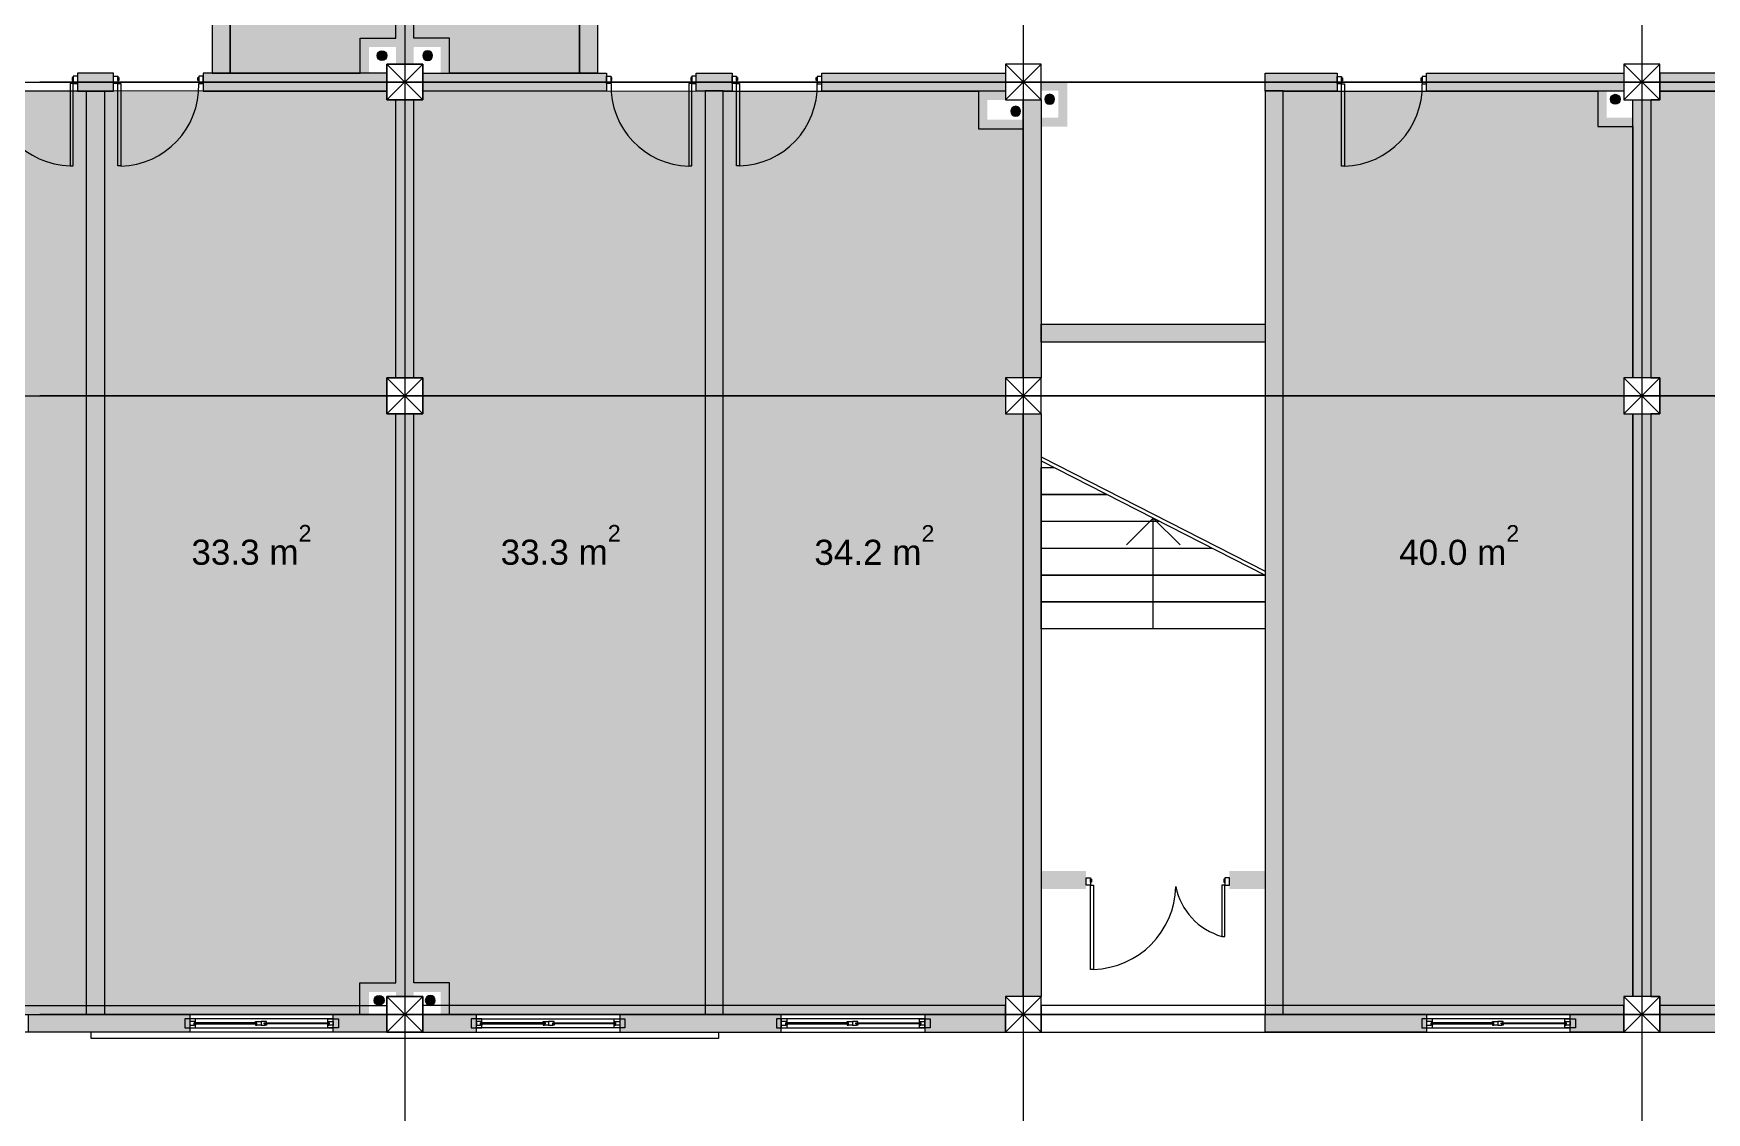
# Model space of a CAD drawing. Header units: millimetres. Extents: x 476244520 to 476657119, y 4620824743 to 4621446928.
# Drawn here: x 476406912 to 476425579, y 4620983425 to 4620995462 of the extents above; entities that cross this region are included whole.
import ezdxf

# ---------------------------------------------------------------- set-up
doc = ezdxf.new("R2010")
doc.units = ezdxf.units.MM
doc.header["$MEASUREMENT"] = 0
for name, color, linetype, lineweight in [('2D Drafting - General_Pen_No__1_Pen_No__7', 7, 'Continuous', 0), ('2D Drafting - General_Pen_No__1_Pen_No__7_Pen_No__7', 7, 'Continuous', 0), ('2D Drafting - General_Pen_No__250_Pen_No__7_Pen_No__154', 154, 'Continuous', 0), ('2D Drafting - General_Pen_No__250_Pen_No__7_Pen_No__250', 7, 'Continuous', 0), ('2D Drafting - General_Pen_No__250_Pen_No__7_Pen_No__7', 7, 'Continuous', 0), ('Doors_Pen_No__7_Pen_No__7', 7, 'Continuous', 0), ('Doors_Pen_No__7_Pen_No__7_Pen_No__7', 7, 'Continuous', 0), ('G-Anno-Nplt_Pen_No__142', 142, 'Continuous', 0), ('G-Anno-Nplt_Pen_No__4', 7, 'Continuous', 0), ('G-Anno-Nplt_Pen_No__7', 7, 'Continuous', 0), ('G-Anno-Nplt_Pen_No__8', 8, 'Continuous', 0), ('gegmebi_Pen_No__7_Pen_No__7', 7, 'Continuous', 0), ('kar-panjara_Pen_No__7_Pen_No__7_Pen_No__7', 7, 'Continuous', 0), ('New_2D Drafting - General_Pen_No__250_Pen_No__7', 7, 'Continuous', 0), ('New_reg_nak_Pen_No__7', 7, 'Continuous', 0), ('New_shenobebi_Pen_No__7', 7, 'Continuous', 0), ('New_Structural - Bearing_Pen_No__250', 7, 'Continuous', 0), ('shaxtebi da milebi_Pen_No__1_Pen_No__1_Pen_No__1', 1, 'Continuous', 0), ('zoma_Pen_No__142', 142, 'Continuous', 0), ('zoma_Pen_No__5_Pen_No__5', 5, 'Continuous', 0)]:
    doc.layers.add(name, color=color, linetype=linetype, lineweight=lineweight)
doc.layers.add('zoma', color=7, linetype='Continuous')
doc.styles.add('GENERATED_STYLE_1', font='arial.ttf')
doc.styles.add('GENERATED_STYLE_2', font='arial.ttf')
doc.dimstyles.new('GENERATED_STYLE__1', dxfattribs={"dimtxt": 200, "dimasz": 64.421331, "dimexe": 0.18, "dimexo": 3, "dimgap": 0.09, "dimtad": 1, "dimtih": 1, "dimtoh": 1, "dimlfac": 0.001, "dimzin": 0, "dimdsep": 46, "dimtxsty": 'GENERATED_STYLE_2', "dimblk": 'ARROWHEAD_2', "dimblk1": 'ARROWHEAD_2', "dimblk2": 'ARROWHEAD_2', "dimcen": 0.09, "dimclrd": 142, "dimclre": 142, "dimclrt": 142, "dimadec": 0, "dimazin": 0, "dimtfac": 1, "dimtdec": 4, "dimtmove": 0, "dimatfit": 3, "dimfxl": 1, "dimtolj": 1, "dimtzin": 0, "dimarcsym": 0})

# ---------------------------------------------------------------- blocks, each defined once
blk = doc.blocks.new('*D243', base_point=(476844527, 4621385791))
at = {"layer": 'zoma_Pen_No__142', "color": 142, "linetype": 'Continuous', "lineweight": 0, "transparency": 16777216}
for p, q in [((476390114, 4620982163), (476390156, 4620982163)), ((476390180, 4620982206), (476390131, 4620982121)), ((476390156, 4620982100), (476390156, 4620982227)), ((476390156, 4620982163), (476431956, 4620982163)), ((476431931, 4620982121), (476431980, 4620982206)), ((476431956, 4620982100), (476431956, 4620982227)), ((476431956, 4620982163), (476431997, 4620982163))]:
    blk.add_line(p, q, dxfattribs=at)
at = {"layer": 'zoma_Pen_No__142', "color": 142, "lineweight": 0, "transparency": 16777216, "insert": (476410714, 4620982203), "char_height": 200, "attachment_point": 7, "style": 'GENERATED_STYLE_2'}
blk.add_mtext('\\A1;{\\pql;\\fArial CYR|b0|i0|c204|p34;41.80}', dxfattribs=at)
blk = doc.blocks.new('ARROWHEAD_2')
at = {"color": 0, "linetype": 'Continuous', "lineweight": 0}
for p, q in [((0, 0), (-1, 0)), ((-0.38, -0.66), (0.38, 0.66))]:
    blk.add_line(p, q, dxfattribs=at)
blk = doc.blocks.new('*D365', base_point=(476844527, 4621385791))
at = {"layer": 'zoma_Pen_No__142', "color": 142, "linetype": 'Continuous', "lineweight": 0, "transparency": 16777216}
for p, q in [((476404379, 4621024288), (476404330, 4621024204)), ((476404354, 4621024182), (476404354, 4621024309)), ((476404354, 4621024246), (476410854, 4621024246)), ((476410879, 4621024288), (476410830, 4621024204)), ((476410854, 4621024182), (476410854, 4621024309))]:
    blk.add_line(p, q, dxfattribs=at)
at = {"layer": 'zoma_Pen_No__142', "color": 142, "lineweight": 0, "transparency": 16777216, "char_height": 200, "attachment_point": 7, "style": 'GENERATED_STYLE_2'}
for s, insert in [('\\A1;{\\pql;\\fArial CYR|b0|i0|c204|p34;6.50}', (476407338, 4621024286)), ('\\A1;{\\pql;\\fArial CYR|b0|i0|c204|p34;0.40}', (476410298, 4621024286))]:
    blk.add_mtext(s, dxfattribs=dict(at, insert=insert))
blk = doc.blocks.new('*D366', base_point=(476844527, 4621385791))
at = {"layer": 'zoma_Pen_No__142', "color": 142, "linetype": 'Continuous', "lineweight": 0, "transparency": 16777216}
for p, q in [((476410879, 4621024288), (476410830, 4621024204)), ((476410854, 4621024182), (476410854, 4621024309)), ((476410854, 4621024246), (476411254, 4621024246)), ((476411279, 4621024288), (476411230, 4621024204)), ((476411254, 4621024182), (476411254, 4621024309))]:
    blk.add_line(p, q, dxfattribs=at)
blk = doc.blocks.new('*D367', base_point=(476844527, 4621385791))
at = {"layer": 'zoma_Pen_No__142', "color": 142, "linetype": 'Continuous', "lineweight": 0, "transparency": 16777216}
for p, q in [((476411279, 4621024288), (476411230, 4621024204)), ((476411254, 4621024182), (476411254, 4621024309)), ((476411254, 4621024246), (476417754, 4621024246)), ((476417779, 4621024288), (476417730, 4621024204)), ((476417754, 4621024182), (476417754, 4621024309))]:
    blk.add_line(p, q, dxfattribs=at)
at = {"layer": 'zoma_Pen_No__142', "color": 142, "lineweight": 0, "transparency": 16777216, "char_height": 200, "attachment_point": 7, "style": 'GENERATED_STYLE_2'}
for s, insert in [('\\A1;{\\pql;\\fArial CYR|b0|i0|c204|p34;6.50}', (476414238, 4621024286)), ('\\A1;{\\pql;\\fArial CYR|b0|i0|c204|p34;0.40}', (476417198, 4621024286))]:
    blk.add_mtext(s, dxfattribs=dict(at, insert=insert))
blk = doc.blocks.new('*D368', base_point=(476844527, 4621385791))
at = {"layer": 'zoma_Pen_No__142', "color": 142, "linetype": 'Continuous', "lineweight": 0, "transparency": 16777216}
for p, q in [((476417779, 4621024288), (476417730, 4621024204)), ((476417754, 4621024182), (476417754, 4621024309)), ((476417754, 4621024246), (476418154, 4621024246)), ((476418179, 4621024288), (476418130, 4621024204)), ((476418154, 4621024182), (476418154, 4621024309))]:
    blk.add_line(p, q, dxfattribs=at)
blk = doc.blocks.new('*D369', base_point=(476844527, 4621385791))
at = {"layer": 'zoma_Pen_No__142', "color": 142, "linetype": 'Continuous', "lineweight": 0, "transparency": 16777216}
for p, q in [((476418179, 4621024288), (476418130, 4621024204)), ((476418154, 4621024182), (476418154, 4621024309)), ((476418154, 4621024246), (476424654, 4621024246)), ((476424679, 4621024288), (476424630, 4621024204)), ((476424654, 4621024182), (476424654, 4621024309))]:
    blk.add_line(p, q, dxfattribs=at)
at = {"layer": 'zoma_Pen_No__142', "color": 142, "lineweight": 0, "transparency": 16777216, "char_height": 200, "attachment_point": 7, "style": 'GENERATED_STYLE_2'}
for s, insert in [('\\A1;{\\pql;\\fArial CYR|b0|i0|c204|p34;6.50}', (476421138, 4621024286)), ('\\A1;{\\pql;\\fArial CYR|b0|i0|c204|p34;0.40}', (476424098, 4621024286))]:
    blk.add_mtext(s, dxfattribs=dict(at, insert=insert))
blk = doc.blocks.new('*D370', base_point=(476844527, 4621385791))
at = {"layer": 'zoma_Pen_No__142', "color": 142, "linetype": 'Continuous', "lineweight": 0, "transparency": 16777216}
for p, q in [((476424679, 4621024288), (476424630, 4621024204)), ((476424654, 4621024182), (476424654, 4621024309)), ((476424654, 4621024246), (476425054, 4621024246)), ((476425079, 4621024288), (476425030, 4621024204)), ((476425054, 4621024182), (476425054, 4621024309))]:
    blk.add_line(p, q, dxfattribs=at)
blk = doc.blocks.new('*D371', base_point=(476844527, 4621385791))
at = {"layer": 'zoma_Pen_No__142', "color": 142, "linetype": 'Continuous', "lineweight": 0, "transparency": 16777216}
for p, q in [((476425079, 4621024288), (476425030, 4621024204)), ((476425054, 4621024182), (476425054, 4621024309)), ((476425054, 4621024246), (476431554, 4621024246)), ((476431579, 4621024288), (476431530, 4621024204)), ((476431554, 4621024182), (476431554, 4621024309))]:
    blk.add_line(p, q, dxfattribs=at)
at = {"layer": 'zoma_Pen_No__142', "color": 142, "lineweight": 0, "transparency": 16777216, "char_height": 200, "attachment_point": 7, "style": 'GENERATED_STYLE_2'}
for s, insert in [('\\A1;{\\pql;\\fArial CYR|b0|i0|c204|p34;6.50}', (476428038, 4621024286)), ('\\A1;{\\pql;\\fArial CYR|b0|i0|c204|p34;0.40}', (476430998, 4621024286))]:
    blk.add_mtext(s, dxfattribs=dict(at, insert=insert))

msp = doc.modelspace()

# ---------------------------------------------------------------- hatches: boundary and pattern name
at = {"layer": '2D Drafting - General_Pen_No__250_Pen_No__7_Pen_No__154', "linetype": 'Continuous', "lineweight": 0}
for points in [[(476408655.827, 4620984320.052), (476406855.831, 4620984320.052), (476406855.831, 4620984520.052), (476408655.827, 4620984520.052)], [(476410855.829, 4620984319.994), (476410255.829, 4620984319.994), (476410255.829, 4620984519.994), (476410855.829, 4620984519.994)], [(476411255.829, 4620984319.994), (476411855.829, 4620984319.994), (476411855.829, 4620984519.994), (476411255.829, 4620984519.994)], [(476413455.831, 4620984320.052), (476415255.827, 4620984320.052), (476415255.827, 4620984520.052), (476413455.831, 4620984520.052)], [(476416855.829, 4620984319.994), (476417755.829, 4620984319.994), (476417755.829, 4620984519.994), (476416855.829, 4620984519.994)], [(476422455.827, 4620984320.056), (476420655.829, 4620984320.056), (476420655.829, 4620984520.056), (476422455.827, 4620984520.056)], [(476424655.829, 4620984320.056), (476424055.829, 4620984320.056), (476424055.829, 4620984520.056), (476424655.829, 4620984520.056)], [(476425055.829, 4620984320.052), (476425955.829, 4620984320.052), (476425955.829, 4620984520.052), (476425055.829, 4620984520.052)]]:
    msp.add_hatch(color=154, dxfattribs=at).paths.add_polyline_path(points)
at = {"layer": '2D Drafting - General_Pen_No__250_Pen_No__7_Pen_No__7', "linetype": 'Continuous', "lineweight": 0}
for points in [[(476411155.829, 4621001620.052), (476411155.829, 4620995120.052), (476410955.829, 4620995120.052), (476410955.829, 4621001620.052)], [(476410555.829, 4620995410.24), (476410555.829, 4620995020.052), (476410655.829, 4620995020.052), (476410655.829, 4620995310.052), (476410955.829, 4620995310.052), (476410955.829, 4620995410.24)], [(476411155.829, 4620995310.052), (476411155.829, 4620995410.24), (476411555.829, 4620995410.24), (476411555.829, 4620995020.052), (476411455.829, 4620995020.052), (476411455.829, 4620995310.052)], [(476407805.04, 4620994820.052), (476407805.04, 4620995020.052), (476407405.04, 4620995020.052), (476407405.04, 4620994820.052)], [(476410855.829, 4620995020.052), (476408805.04, 4620995020.052), (476408805.04, 4620994820.052), (476410855.829, 4620994820.052)], [(476411255.829, 4620995020.052), (476413306.619, 4620995020.052), (476413306.619, 4620994820.052), (476411255.829, 4620994820.052)], [(476414306.619, 4620994820.052), (476414306.619, 4620995020.052), (476414706.619, 4620995020.052), (476414706.619, 4620994820.052)], [(476415706.619, 4620994820.052), (476415706.619, 4620995020.052), (476417756.619, 4620995020.052), (476417756.619, 4620994820.052)], [(476418446.017, 4620994423.31), (476418155.829, 4620994423.31), (476418155.829, 4620994523.31), (476418345.829, 4620994523.31), (476418345.829, 4620994823.766), (476418155.829, 4620994823.766), (476418155.829, 4620994923.31), (476418445.829, 4620994923.31), (476418446.017, 4620994923.31)], [(476420655.829, 4620995020.052), (476421455.829, 4620995020.052), (476421455.829, 4620994820.052), (476420655.829, 4620994820.052)], [(476422455.829, 4620995020.052), (476424655.829, 4620995020.052), (476424655.829, 4620994820.052), (476422455.829, 4620994820.052)], [(476427105.829, 4620994820.052), (476427105.829, 4620995020.052), (476425055.829, 4620995020.052), (476425055.829, 4620994820.052)], [(476411155.829, 4620994720.052), (476411155.829, 4620991620.052), (476410955.829, 4620991620.052), (476410955.829, 4620994720.052)], [(476417954.207, 4620994399.034), (476417454.207, 4620994399.034), (476417454.207, 4620994820.052), (476417754.207, 4620994820.052), (476417754.207, 4620994720.052), (476417554.207, 4620994720.052), (476417554.207, 4620994499.221), (476417954.207, 4620994499.221)], [(476418155.829, 4620991620.052), (476417955.829, 4620991620.052), (476417955.829, 4620994720.052), (476418155.829, 4620994720.052)], [(476420855.829, 4620984520.052), (476420855.829, 4620994823.31), (476420655.829, 4620994823.31), (476420655.829, 4620984520.052)], [(476424465.829, 4620994823.31), (476424365.641, 4620994823.31), (476424365.641, 4620994423.31), (476424755.829, 4620994423.31), (476424755.829, 4620994523.31), (476424465.829, 4620994523.31)], [(476424955.829, 4620994720.052), (476424955.829, 4620991620.052), (476424755.829, 4620991620.052), (476424755.829, 4620994720.052)], [(476411155.829, 4620991220.052), (476411155.829, 4620984720.052), (476410955.829, 4620984720.052), (476410955.829, 4620991220.052)], [(476418155.829, 4620984720.052), (476417955.829, 4620984720.052), (476417955.829, 4620991220.052), (476418155.829, 4620991220.052)], [(476424955.829, 4620984720.052), (476424755.829, 4620984720.052), (476424755.829, 4620991220.052), (476424955.829, 4620991220.052)], [(476418655.744, 4620985920.052), (476418155.829, 4620985920.052), (476418155.829, 4620986120.052), (476418655.744, 4620986120.052)], [(476420655.829, 4620985920.052), (476420255.829, 4620985920.052), (476420255.829, 4620986120.052), (476420655.829, 4620986120.052)], [(476410554.207, 4620984870.181), (476410554.207, 4620984520.205), (476410654.207, 4620984520.21), (476410654.207, 4620984769.994), (476410955.829, 4620984769.994), (476410955.829, 4620984870.181)], [(476411554.207, 4620984870.181), (476411554.207, 4620984520.256), (476411454.207, 4620984520.251), (476411454.207, 4620984769.994), (476411154.207, 4620984769.994), (476411154.207, 4620984870.181)]]:
    msp.add_hatch(color=7, dxfattribs=at).paths.add_polyline_path(points)
at = {"layer": 'G-Anno-Nplt_Pen_No__7', "linetype": 'Continuous', "lineweight": 0}
for points in [[(476408905.829, 4620995020.052), (476409105.96, 4620995020.052), (476409105.96, 4620996580.214), (476408905.829, 4620996580.214)], [(476413205.829, 4620995020.052), (476413005.699, 4620995020.052), (476413005.699, 4620996580.214), (476413205.829, 4620996580.214)], [(476407505.829, 4620984520.052), (476407505.829, 4620994823.251), (476407705.829, 4620994823.251), (476407705.829, 4620984520.052)], [(476414605.829, 4620984520.052), (476414605.829, 4620994823.251), (476414405.829, 4620994823.251), (476414405.829, 4620984520.052)]]:
    msp.add_hatch(color=7, dxfattribs=at).paths.add_polyline_path(points)
at = {"layer": 'G-Anno-Nplt_Pen_No__8', "linetype": 'Continuous', "lineweight": 0, "true_color": 0x202020}
for points in [[(476404155.829, 4620999180.062), (476404155.829, 4620996780.214), (476409105.96, 4620996780.214), (476409105.96, 4620995020.052), (476410555.829, 4620995020.052), (476410555.829, 4620995410.24), (476410955.829, 4620995410.24), (476410955.829, 4621001620.052), (476410855.829, 4621001620.052), (476410855.829, 4621001820.052), (476404355.829, 4621001820.052), (476404355.829, 4621001620.052), (476404155.829, 4621001620.052)], [(476417955.829, 4621001620.052), (476417955.829, 4620999180.062), (476417955.829, 4620996780.214), (476413005.699, 4620996780.214), (476413005.699, 4620995020.052), (476411555.829, 4620995020.052), (476411555.829, 4620995410.24), (476411155.829, 4620995410.24), (476411155.829, 4621001620.052), (476411255.829, 4621001620.052), (476411255.829, 4621001820.052), (476417755.829, 4621001820.052), (476417755.829, 4621001620.052)], [(476404155.829, 4620991220.052), (476404155.829, 4620984720.052), (476404355.829, 4620984720.052), (476404355.829, 4620984520.052), (476407505.829, 4620984520.052), (476407505.829, 4620994820.052), (476404654.207, 4620994820.052), (476404654.207, 4620994399.034), (476404155.829, 4620994399.034), (476404155.829, 4620991620.052), (476404355.829, 4620991620.052), (476404355.829, 4620991220.052)], [(476407705.829, 4620994820.052), (476407705.829, 4620984519.994), (476410554.207, 4620984519.994), (476410554.207, 4620984520.256), (476410554.207, 4620984870.182), (476410955.829, 4620984870.182), (476410955.829, 4620991220.052), (476410855.829, 4620991220.052), (476410855.829, 4620991619.993), (476410955.829, 4620991619.993), (476410955.829, 4620994720.023), (476410855.829, 4620994719.994), (476410855.829, 4620994823.31)], [(476411155.829, 4620991619.993), (476411155.829, 4620994720.023), (476411255.829, 4620994719.994), (476411255.829, 4620994823.31), (476414405.829, 4620994820.052), (476414405.829, 4620984519.994), (476411554.207, 4620984519.994), (476411554.207, 4620984520.256), (476411554.207, 4620984870.182), (476411155.829, 4620984870.182), (476411155.829, 4620991220.052), (476411255.829, 4620991220.052), (476411255.829, 4620991619.993)], [(476414605.829, 4620994820.052), (476417454.207, 4620994820.052), (476417454.207, 4620994399.034), (476417955.829, 4620994399.034), (476417955.829, 4620991620.052), (476417755.829, 4620991620.052), (476417755.829, 4620991220.052), (476417955.829, 4620991220.052), (476417955.829, 4620984720.052), (476417755.829, 4620984720.052), (476417755.829, 4620984520.052), (476414605.829, 4620984520.052)], [(476424755.829, 4620984720.052), (476424655.829, 4620984720.052), (476424655.829, 4620984520.052), (476420855.829, 4620984520.052), (476420855.829, 4620994820.052), (476424365.641, 4620994820.052), (476424365.641, 4620994423.31), (476424755.829, 4620994423.31), (476424755.829, 4620991620.052), (476424655.829, 4620991620.052), (476424655.829, 4620991220.052), (476424755.829, 4620991220.052)], [(476428205.829, 4620994820.052), (476425055.829, 4620994820.052), (476425055.829, 4620994720.052), (476424955.829, 4620994720.052), (476424955.829, 4620991620.052), (476425055.83, 4620991620.052), (476425055.83, 4620991220.052), (476424955.829, 4620991220.052), (476424955.829, 4620984720.052), (476425055.829, 4620984720.052), (476425055.829, 4620984520.052), (476428205.829, 4620984520.052)]]:
    msp.add_hatch(color=250, dxfattribs=at).paths.add_polyline_path(points)
at = {"layer": 'New_2D Drafting - General_Pen_No__250_Pen_No__7', "linetype": 'Continuous', "lineweight": 0}
msp.add_hatch(color=7, dxfattribs=at).paths.add_polyline_path([(476418155.829, 4620992020.051), (476418155.829, 4620992220.057), (476420655.829, 4620992220.051), (476420655.829, 4620992020.051)])
at = {"layer": 'shaxtebi da milebi_Pen_No__1_Pen_No__1_Pen_No__1', "linetype": 'Continuous', "lineweight": 0}
for points in [[(476410800.829, 4620995270.052, 1), (476410800.829, 4620995160.052, 1)], [(476411310.829, 4620995270.052, -1), (476411310.829, 4620995160.052, -1)], [(476418304.207, 4620994728.31, -1), (476418194.207, 4620994728.31, -1)], [(476424505.829, 4620994728.31, 1), (476424615.829, 4620994728.31, 1)], [(476417870.829, 4620994539.221, -1), (476417870.829, 4620994649.221, -1)], [(476410769.084, 4620984729.994, 1), (476410769.084, 4620984619.994, 1)], [(476411339.33, 4620984729.994, -1), (476411339.33, 4620984619.994, -1)]]:
    msp.add_hatch(color=1, dxfattribs=at).paths.add_polyline_path(points)

# ---------------------------------------------------------------- linework, layer by layer
at = {"layer": '2D Drafting - General_Pen_No__1_Pen_No__7', "color": 7, "linetype": 'Continuous', "lineweight": 0}
for p, q in [((476410855.829, 4620994720.052), (476411255.829, 4620995120.052)), ((476411255.829, 4620994720.052), (476410855.829, 4620995120.052)), ((476411255.829, 4620994720.052), (476410855.829, 4620995120.052)), ((476410855.829, 4620994720.052), (476411255.829, 4620995120.052)), ((476418155.829, 4620994720.052), (476417755.829, 4620995120.052)), ((476417755.829, 4620994720.052), (476418155.829, 4620995120.052)), ((476425055.829, 4620994720.052), (476424655.829, 4620995120.052)), ((476424655.829, 4620994720.052), (476425055.829, 4620995120.052)), ((476410855.829, 4620991220.052), (476411255.829, 4620991620.052)), ((476411255.829, 4620991220.052), (476410855.829, 4620991620.052)), ((476411255.829, 4620991220.052), (476410855.829, 4620991620.052)), ((476410855.829, 4620991220.052), (476411255.829, 4620991620.052)), ((476418155.829, 4620991220.052), (476417755.829, 4620991620.052)), ((476417755.829, 4620991220.052), (476418155.829, 4620991620.052)), ((476425055.829, 4620991220.052), (476424655.829, 4620991620.052)), ((476424655.829, 4620991220.052), (476425055.829, 4620991620.052)), ((476411255.829, 4620984320.052), (476410855.829, 4620984720.052)), ((476410855.829, 4620984320.052), (476411255.829, 4620984720.052)), ((476410855.829, 4620984320.052), (476411255.829, 4620984720.052)), ((476411255.829, 4620984320.052), (476410855.829, 4620984720.052)), ((476418155.829, 4620984320.052), (476417755.829, 4620984720.052)), ((476417755.829, 4620984320.052), (476418155.829, 4620984720.052)), ((476425055.829, 4620984320.052), (476424655.829, 4620984720.052)), ((476424655.829, 4620984320.052), (476425055.829, 4620984720.052))]:
    msp.add_line(p, q, dxfattribs=at)
at = {"layer": '2D Drafting - General_Pen_No__1_Pen_No__7', "color": 7, "linetype": 'Continuous', "lineweight": 0, "flags": 128}
for points in [[(476410855.829, 4620994720.052), (476411255.829, 4620994720.052), (476411255.829, 4620995120.052), (476410855.829, 4620995120.052)], [(476411255.829, 4620994720.052), (476410855.829, 4620994720.052), (476410855.829, 4620995120.052), (476411255.829, 4620995120.052)], [(476417755.829, 4620994720.052), (476418155.829, 4620994720.052), (476418155.829, 4620995120.052), (476417755.829, 4620995120.052)], [(476424655.829, 4620994720.052), (476425055.829, 4620994720.052), (476425055.829, 4620995120.052), (476424655.829, 4620995120.052)], [(476410855.829, 4620991220.052), (476411255.829, 4620991220.052), (476411255.829, 4620991620.052), (476410855.829, 4620991620.052)], [(476411255.829, 4620991220.052), (476410855.829, 4620991220.052), (476410855.829, 4620991620.052), (476411255.829, 4620991620.052)], [(476417755.829, 4620991220.052), (476418155.829, 4620991220.052), (476418155.829, 4620991620.052), (476417755.829, 4620991620.052)], [(476424655.829, 4620991220.052), (476425055.829, 4620991220.052), (476425055.829, 4620991620.052), (476424655.829, 4620991620.052)], [(476410855.829, 4620984320.052), (476404355.829, 4620984320.052), (476404355.829, 4620984620.052), (476410855.829, 4620984620.052)], [(476410855.829, 4620984320.052), (476411255.829, 4620984320.052), (476411255.829, 4620984720.052), (476410855.829, 4620984720.052)], [(476411255.829, 4620984320.052), (476410855.829, 4620984320.052), (476410855.829, 4620984720.052), (476411255.829, 4620984720.052)], [(476411255.829, 4620984320.052), (476417755.829, 4620984320.052), (476417755.829, 4620984620.052), (476411255.829, 4620984620.052)], [(476417755.829, 4620984320.052), (476418155.829, 4620984320.052), (476418155.829, 4620984720.052), (476417755.829, 4620984720.052)], [(476418155.829, 4620984320.052), (476424655.829, 4620984320.052), (476424655.829, 4620984620.052), (476418155.829, 4620984620.052)], [(476424655.829, 4620984320.052), (476425055.829, 4620984320.052), (476425055.829, 4620984720.052), (476424655.829, 4620984720.052)], [(476425055.829, 4620984320.052), (476431555.829, 4620984320.052), (476431555.829, 4620984620.052), (476425055.829, 4620984620.052)]]:
    msp.add_lwpolyline(points, close=True, dxfattribs=at)
at = {"layer": '2D Drafting - General_Pen_No__1_Pen_No__7_Pen_No__7', "color": 7, "linetype": 'Continuous', "lineweight": 0}
for centre, start, end in [((476407348.107, 4620994877.253), 178.396194, 268.396194), ((476407862.762, 4620994873.995), 271.603806, 1.603806), ((476414248.896, 4620994873.995), 178.396194, 268.396194), ((476414763.552, 4620994877.253), 271.603806, 1.603806), ((476421513.551, 4620994873.937), 271.603806, 1.603806)]:
    msp.add_arc(centre, 893.239, start, end, dxfattribs=at)
at = {"layer": '2D Drafting - General_Pen_No__250_Pen_No__7_Pen_No__154', "color": 154, "linetype": 'Continuous', "lineweight": 0, "flags": 128}
for points in [[(476408655.827, 4620984320.052), (476406855.831, 4620984320.052), (476406855.831, 4620984520.052), (476408655.827, 4620984520.052)], [(476410855.829, 4620984319.994), (476410255.829, 4620984319.994), (476410255.829, 4620984519.994), (476410855.829, 4620984519.994)], [(476411255.829, 4620984319.994), (476411855.829, 4620984319.994), (476411855.829, 4620984519.994), (476411255.829, 4620984519.994)], [(476413455.831, 4620984320.052), (476415255.827, 4620984320.052), (476415255.827, 4620984520.052), (476413455.831, 4620984520.052)], [(476416855.829, 4620984319.994), (476417755.829, 4620984319.994), (476417755.829, 4620984519.994), (476416855.829, 4620984519.994)], [(476422455.827, 4620984320.056), (476420655.829, 4620984320.056), (476420655.829, 4620984520.056), (476422455.827, 4620984520.056)], [(476424655.829, 4620984320.056), (476424055.829, 4620984320.056), (476424055.829, 4620984520.056), (476424655.829, 4620984520.056)]]:
    msp.add_lwpolyline(points, close=True, dxfattribs=at)
at = {"layer": '2D Drafting - General_Pen_No__250_Pen_No__7_Pen_No__250', "color": 7, "linetype": 'Continuous', "lineweight": 0, "flags": 128}
for points in [[(476418155.829, 4620991620.052), (476417955.829, 4620991620.052), (476417955.829, 4620994720.052), (476418155.829, 4620994720.052)], [(476420855.829, 4620984520.052), (476420855.829, 4620994823.31), (476420655.829, 4620994823.31), (476420655.829, 4620984520.052)], [(476424955.829, 4620994720.052), (476424955.829, 4620991620.052), (476424755.829, 4620991620.052), (476424755.829, 4620994720.052)], [(476418155.829, 4620984720.052), (476417955.829, 4620984720.052), (476417955.829, 4620991220.052), (476418155.829, 4620991220.052)], [(476424955.829, 4620984720.052), (476424755.829, 4620984720.052), (476424755.829, 4620991220.052), (476424955.829, 4620991220.052)]]:
    msp.add_lwpolyline(points, close=True, dxfattribs=at)
at = {"layer": '2D Drafting - General_Pen_No__250_Pen_No__7_Pen_No__7', "color": 7, "linetype": 'Continuous', "lineweight": 0, "flags": 128}
for points in [[(476407805.04, 4620994820.052), (476407805.04, 4620995020.052), (476407405.04, 4620995020.052), (476407405.04, 4620994820.052)], [(476410855.829, 4620995020.052), (476408805.04, 4620995020.052), (476408805.04, 4620994820.052), (476410855.829, 4620994820.052)], [(476411255.829, 4620995020.052), (476413306.619, 4620995020.052), (476413306.619, 4620994820.052), (476411255.829, 4620994820.052)], [(476414306.619, 4620994820.052), (476414306.619, 4620995020.052), (476414706.619, 4620995020.052), (476414706.619, 4620994820.052)], [(476415706.619, 4620994820.052), (476415706.619, 4620995020.052), (476417756.619, 4620995020.052), (476417756.619, 4620994820.052)], [(476420655.829, 4620995020.052), (476421455.829, 4620995020.052), (476421455.829, 4620994820.052), (476420655.829, 4620994820.052)], [(476422455.829, 4620995020.052), (476424655.829, 4620995020.052), (476424655.829, 4620994820.052), (476422455.829, 4620994820.052)], [(476427105.829, 4620994820.052), (476427105.829, 4620995020.052), (476425055.829, 4620995020.052), (476425055.829, 4620994820.052)]]:
    msp.add_lwpolyline(points, close=True, dxfattribs=at)
at = {"layer": 'Doors_Pen_No__7_Pen_No__7', "color": 7, "linetype": 'Continuous', "lineweight": 0, "flags": 128}
for points in [[(476418655.744, 4620986044.165), (476418706.133, 4620986044.165), (476418706.133, 4620985959.498), (476418655.744, 4620985959.498)], [(476418706.133, 4620986026.165), (476418717.244, 4620986026.165), (476418717.244, 4620985992.832), (476418706.133, 4620985992.832)], [(476418706.133, 4620985959.498), (476418739.466, 4620985959.498), (476418739.466, 4620985021.61), (476418706.133, 4620985021.61)], [(476420205.829, 4620985959.498), (476420172.496, 4620985959.551), (476420172.496, 4620985389.622), (476420205.829, 4620985389.57)], [(476420205.829, 4620986026.165), (476420194.329, 4620986026.165), (476420194.329, 4620985992.832), (476420205.829, 4620985992.832)], [(476420255.829, 4620986044.165), (476420205.829, 4620986044.165), (476420205.829, 4620985959.498), (476420255.829, 4620985959.498)]]:
    msp.add_lwpolyline(points, close=True, dxfattribs=at)
at = {"layer": 'Doors_Pen_No__7_Pen_No__7', "color": 7, "linetype": 'Continuous', "lineweight": 0}
msp.add_arc((476420368.828, 4620986088.458), 725.892, 191.3903923, 254.3077433, dxfattribs=at)
at = {"layer": 'Doors_Pen_No__7_Pen_No__7_Pen_No__7', "color": 7, "linetype": 'Continuous', "lineweight": 0, "flags": 128}
for points in [[(476407356.44, 4620994902.253), (476407323.107, 4620994902.253), (476407323.107, 4620993984.364), (476407356.44, 4620993984.364)], [(476407356.44, 4620994968.92), (476407345.329, 4620994968.92), (476407345.329, 4620994935.586), (476407356.44, 4620994935.586)], [(476407405.829, 4620994986.92), (476407356.44, 4620994986.92), (476407356.44, 4620994902.253), (476407405.829, 4620994902.253)], [(476407805.829, 4620994986.92), (476407855.218, 4620994986.92), (476407855.218, 4620994902.253), (476407805.829, 4620994902.253)], [(476407855.218, 4620994968.92), (476407866.329, 4620994968.92), (476407866.329, 4620994935.586), (476407855.218, 4620994935.586)], [(476407855.218, 4620994902.253), (476407888.552, 4620994902.253), (476407888.552, 4620993984.364), (476407855.218, 4620993984.364)], [(476408745.329, 4620994968.92), (476408756.44, 4620994968.92), (476408756.44, 4620994935.586), (476408745.329, 4620994935.586)], [(476408805.829, 4620994986.92), (476408756.44, 4620994986.92), (476408756.44, 4620994902.253), (476408805.829, 4620994902.253)], [(476413305.829, 4620994986.92), (476413355.218, 4620994986.92), (476413355.218, 4620994902.253), (476413305.829, 4620994902.253)], [(476413366.329, 4620994968.92), (476413355.218, 4620994968.92), (476413355.218, 4620994935.586), (476413366.329, 4620994935.586)], [(476414256.44, 4620994902.253), (476414223.107, 4620994902.253), (476414223.107, 4620993984.364), (476414256.44, 4620993984.364)], [(476414256.44, 4620994968.92), (476414245.329, 4620994968.92), (476414245.329, 4620994935.586), (476414256.44, 4620994935.586)], [(476414305.829, 4620994986.92), (476414256.44, 4620994986.92), (476414256.44, 4620994902.253), (476414305.829, 4620994902.253)], [(476414705.829, 4620994986.92), (476414755.218, 4620994986.92), (476414755.218, 4620994902.253), (476414705.829, 4620994902.253)], [(476414755.218, 4620994968.92), (476414766.329, 4620994968.92), (476414766.329, 4620994935.586), (476414755.218, 4620994935.586)], [(476414755.218, 4620994902.253), (476414788.552, 4620994902.253), (476414788.552, 4620993984.364), (476414755.218, 4620993984.364)], [(476415645.329, 4620994968.92), (476415656.44, 4620994968.92), (476415656.44, 4620994935.586), (476415645.329, 4620994935.586)], [(476415706.619, 4620994983.662), (476415657.23, 4620994983.662), (476415657.23, 4620994898.995), (476415706.619, 4620994898.995)], [(476421455.829, 4620994983.604), (476421505.218, 4620994983.604), (476421505.218, 4620994898.937), (476421455.829, 4620994898.937)], [(476421505.218, 4620994965.604), (476421516.329, 4620994965.604), (476421516.329, 4620994932.271), (476421505.218, 4620994932.271)], [(476421505.218, 4620994898.937), (476421538.551, 4620994898.937), (476421538.551, 4620993981.048), (476421505.218, 4620993981.048)], [(476422395.329, 4620994965.604), (476422406.44, 4620994965.604), (476422406.44, 4620994932.271), (476422395.329, 4620994932.271)], [(476422455.829, 4620994983.604), (476422406.44, 4620994983.604), (476422406.44, 4620994898.937), (476422455.829, 4620994898.937)]]:
    msp.add_lwpolyline(points, close=True, dxfattribs=at)
at = {"layer": 'G-Anno-Nplt_Pen_No__4', "color": 7, "linetype": 'Continuous', "lineweight": 0, "flags": 128}
for points in [[(476404155.829, 4620999180.062), (476404155.829, 4620996780.214), (476409105.96, 4620996780.214), (476409105.96, 4620995020.052), (476410555.829, 4620995020.052), (476410555.829, 4620995410.24), (476410955.829, 4620995410.24), (476410955.829, 4621001620.052), (476410855.829, 4621001620.052), (476410855.829, 4621001820.052), (476404355.829, 4621001820.052), (476404355.829, 4621001620.052), (476404155.829, 4621001620.052)], [(476417955.829, 4621001620.052), (476417955.829, 4620999180.062), (476417955.829, 4620996780.214), (476413005.699, 4620996780.214), (476413005.699, 4620995020.052), (476411555.829, 4620995020.052), (476411555.829, 4620995410.24), (476411155.829, 4620995410.24), (476411155.829, 4621001620.052), (476411255.829, 4621001620.052), (476411255.829, 4621001820.052), (476417755.829, 4621001820.052), (476417755.829, 4621001620.052)], [(476408905.829, 4620995020.052), (476409105.96, 4620995020.052), (476409105.96, 4620996580.214), (476408905.829, 4620996580.214)], [(476413205.829, 4620995020.052), (476413005.699, 4620995020.052), (476413005.699, 4620996580.214), (476413205.829, 4620996580.214)], [(476404155.829, 4620991220.052), (476404155.829, 4620984720.052), (476404355.829, 4620984720.052), (476404355.829, 4620984520.052), (476407505.829, 4620984520.052), (476407505.829, 4620994820.052), (476404654.207, 4620994820.052), (476404654.207, 4620994399.034), (476404155.829, 4620994399.034), (476404155.829, 4620991620.052), (476404355.829, 4620991620.052), (476404355.829, 4620991220.052)], [(476407505.829, 4620984520.052), (476407505.829, 4620994823.251), (476407705.829, 4620994823.251), (476407705.829, 4620984520.052)], [(476407705.829, 4620994820.052), (476407705.829, 4620984519.994), (476410554.207, 4620984519.994), (476410554.207, 4620984520.256), (476410554.207, 4620984870.182), (476410955.829, 4620984870.182), (476410955.829, 4620991220.052), (476410855.829, 4620991220.052), (476410855.829, 4620991619.993), (476410955.829, 4620991619.993), (476410955.829, 4620994720.023), (476410855.829, 4620994719.994), (476410855.829, 4620994823.31)], [(476411155.829, 4620991619.993), (476411155.829, 4620994720.023), (476411255.829, 4620994719.994), (476411255.829, 4620994823.31), (476414405.829, 4620994820.052), (476414405.829, 4620984519.994), (476411554.207, 4620984519.994), (476411554.207, 4620984520.256), (476411554.207, 4620984870.182), (476411155.829, 4620984870.182), (476411155.829, 4620991220.052), (476411255.829, 4620991220.052), (476411255.829, 4620991619.993)], [(476414605.829, 4620984520.052), (476414605.829, 4620994823.251), (476414405.829, 4620994823.251), (476414405.829, 4620984520.052)], [(476414605.829, 4620994820.052), (476417454.207, 4620994820.052), (476417454.207, 4620994399.034), (476417955.829, 4620994399.034), (476417955.829, 4620991620.052), (476417755.829, 4620991620.052), (476417755.829, 4620991220.052), (476417955.829, 4620991220.052), (476417955.829, 4620984720.052), (476417755.829, 4620984720.052), (476417755.829, 4620984520.052), (476414605.829, 4620984520.052)], [(476424755.829, 4620984720.052), (476424655.829, 4620984720.052), (476424655.829, 4620984520.052), (476420855.829, 4620984520.052), (476420855.829, 4620994820.052), (476424365.641, 4620994820.052), (476424365.641, 4620994423.31), (476424755.829, 4620994423.31), (476424755.829, 4620991620.052), (476424655.829, 4620991620.052), (476424655.829, 4620991220.052), (476424755.829, 4620991220.052)], [(476428205.829, 4620994820.052), (476425055.829, 4620994820.052), (476425055.829, 4620994720.052), (476424955.829, 4620994720.052), (476424955.829, 4620991620.052), (476425055.83, 4620991620.052), (476425055.83, 4620991220.052), (476424955.829, 4620991220.052), (476424955.829, 4620984720.052), (476425055.829, 4620984720.052), (476425055.829, 4620984520.052), (476428205.829, 4620984520.052)]]:
    msp.add_lwpolyline(points, close=True, dxfattribs=at)
at = {"layer": 'G-Anno-Nplt_Pen_No__7', "color": 7, "linetype": 'Continuous', "lineweight": 0}
msp.add_arc((476418710.895, 4620985967.788), 946.61, 271.7295795, 358.6266036, dxfattribs=at)
at = {"layer": 'gegmebi_Pen_No__7_Pen_No__7', "color": 7, "linetype": 'Continuous', "lineweight": 0, "flags": 128}
for points in [[(476419405.829, 4620990056.431), (476419105.829, 4620989756.431)], [(476419405.829, 4620988820.051), (476419405.829, 4620990056.431), (476419705.829, 4620989756.431)]]:
    msp.add_lwpolyline(points, dxfattribs=at)
at = {"layer": 'kar-panjara_Pen_No__7_Pen_No__7_Pen_No__7', "color": 7, "linetype": 'Continuous', "lineweight": 0, "flags": 128}
for points in [[(476408721.257, 4620984470.076), (476408601.257, 4620984470.076), (476408601.257, 4620984370.076), (476408721.257, 4620984370.076)], [(476408655.827, 4620984370.077), (476410255.829, 4620984370.132), (476410255.829, 4620984470.077), (476408655.827, 4620984470.022)], [(476408655.827, 4620984400.192), (476408706.257, 4620984400.192), (476408706.257, 4620984415.192), (476408706.257, 4620984425.192), (476408721.257, 4620984425.192), (476408721.257, 4620984440.192), (476408655.827, 4620984440.192)], [(476408706.257, 4620984415.192), (476409406.257, 4620984415.192), (476409406.257, 4620984425.192), (476408706.257, 4620984425.192)], [(476408721.257, 4620984400.192), (476408706.257, 4620984400.192), (476408706.257, 4620984415.192), (476408721.257, 4620984415.192)], [(476409451.257, 4620984400.192), (476409406.257, 4620984400.192), (476409406.257, 4620984415.192), (476409406.257, 4620984425.192), (476409391.257, 4620984425.192), (476409391.257, 4620984440.192), (476409451.257, 4620984440.192)], [(476409391.257, 4620984400.192), (476409406.257, 4620984400.192), (476409406.257, 4620984415.192), (476409391.257, 4620984415.192)], [(476409451.257, 4620984400.192), (476409496.257, 4620984400.192), (476409496.257, 4620984415.192), (476409496.257, 4620984425.192), (476409511.257, 4620984425.192), (476409511.257, 4620984440.192), (476409451.257, 4620984440.192)], [(476410210.829, 4620984415.192), (476409486.989, 4620984415.192), (476409486.989, 4620984425.192), (476410210.829, 4620984425.192)], [(476409511.257, 4620984400.192), (476409496.257, 4620984400.192), (476409496.257, 4620984415.192), (476409511.257, 4620984415.192)], [(476410196.155, 4620984470.076), (476410316.155, 4620984470.076), (476410316.155, 4620984370.076), (476410196.155, 4620984370.076)], [(476410255.829, 4620984400.192), (476410210.829, 4620984400.192), (476410210.829, 4620984415.192), (476410210.829, 4620984425.192), (476410196.155, 4620984425.192), (476410196.155, 4620984440.192), (476410255.829, 4620984440.192)], [(476410196.155, 4620984400.192), (476410210.829, 4620984400.192), (476410210.829, 4620984415.192), (476410196.155, 4620984415.192)], [(476411915.504, 4620984470.071), (476411795.504, 4620984470.071), (476411795.504, 4620984370.071), (476411915.504, 4620984370.071)], [(476413455.831, 4620984370.072), (476411855.829, 4620984370.127), (476411855.829, 4620984470.072), (476413455.831, 4620984470.017)], [(476411855.829, 4620984400.187), (476411900.829, 4620984400.187), (476411900.829, 4620984415.187), (476411900.829, 4620984425.187), (476411915.504, 4620984425.187), (476411915.504, 4620984440.187), (476411855.829, 4620984440.187)], [(476411900.829, 4620984415.187), (476412624.67, 4620984415.187), (476412624.67, 4620984425.187), (476411900.829, 4620984425.187)], [(476411915.504, 4620984400.187), (476411900.829, 4620984400.187), (476411900.829, 4620984415.187), (476411915.504, 4620984415.187)], [(476412660.401, 4620984400.187), (476412615.401, 4620984400.187), (476412615.401, 4620984415.187), (476412615.401, 4620984425.187), (476412600.401, 4620984425.187), (476412600.401, 4620984440.187), (476412660.401, 4620984440.187)], [(476412600.401, 4620984400.187), (476412615.401, 4620984400.187), (476412615.401, 4620984415.187), (476412600.401, 4620984415.187)], [(476412660.401, 4620984400.187), (476412705.401, 4620984400.187), (476412705.401, 4620984415.187), (476412705.401, 4620984425.187), (476412720.401, 4620984425.187), (476412720.401, 4620984440.187), (476412660.401, 4620984440.187)], [(476413405.401, 4620984415.187), (476412705.401, 4620984415.187), (476412705.401, 4620984425.187), (476413405.401, 4620984425.187)], [(476412720.401, 4620984400.187), (476412705.401, 4620984400.187), (476412705.401, 4620984415.187), (476412720.401, 4620984415.187)], [(476413390.401, 4620984470.071), (476413510.401, 4620984470.071), (476413510.401, 4620984370.071), (476413390.401, 4620984370.071)], [(476413455.831, 4620984400.187), (476413405.401, 4620984400.187), (476413405.401, 4620984415.187), (476413405.401, 4620984425.187), (476413390.401, 4620984425.187), (476413390.401, 4620984440.187), (476413455.831, 4620984440.187)], [(476413390.401, 4620984400.187), (476413405.401, 4620984400.187), (476413405.401, 4620984415.187), (476413390.401, 4620984415.187)], [(476415321.257, 4620984469.993), (476415201.257, 4620984469.993), (476415201.257, 4620984369.993), (476415321.257, 4620984369.993)], [(476415255.827, 4620984369.994), (476416855.829, 4620984370.049), (476416855.829, 4620984469.994), (476415255.827, 4620984469.939)], [(476415255.827, 4620984400.109), (476415306.257, 4620984400.109), (476415306.257, 4620984415.109), (476415306.257, 4620984425.109), (476415321.257, 4620984425.109), (476415321.257, 4620984440.109), (476415255.827, 4620984440.109)], [(476415306.257, 4620984415.109), (476416006.257, 4620984415.109), (476416006.257, 4620984425.109), (476415306.257, 4620984425.109)], [(476415321.257, 4620984400.109), (476415306.257, 4620984400.109), (476415306.257, 4620984415.109), (476415321.257, 4620984415.109)], [(476416051.257, 4620984400.109), (476416006.257, 4620984400.109), (476416006.257, 4620984415.109), (476416006.257, 4620984425.109), (476415991.257, 4620984425.109), (476415991.257, 4620984440.109), (476416051.257, 4620984440.109)], [(476415991.257, 4620984400.109), (476416006.257, 4620984400.109), (476416006.257, 4620984415.109), (476415991.257, 4620984415.109)], [(476416051.257, 4620984400.109), (476416096.257, 4620984400.109), (476416096.257, 4620984415.109), (476416096.257, 4620984425.109), (476416111.257, 4620984425.109), (476416111.257, 4620984440.109), (476416051.257, 4620984440.109)], [(476416810.829, 4620984415.109), (476416086.989, 4620984415.109), (476416086.989, 4620984425.109), (476416810.829, 4620984425.109)], [(476416111.257, 4620984400.109), (476416096.257, 4620984400.109), (476416096.257, 4620984415.109), (476416111.257, 4620984415.109)], [(476416796.155, 4620984469.993), (476416916.155, 4620984469.993), (476416916.155, 4620984369.993), (476416796.155, 4620984369.993)], [(476416855.829, 4620984400.109), (476416810.829, 4620984400.109), (476416810.829, 4620984415.109), (476416810.829, 4620984425.109), (476416796.155, 4620984425.109), (476416796.155, 4620984440.109), (476416855.829, 4620984440.109)], [(476416796.155, 4620984400.109), (476416810.829, 4620984400.109), (476416810.829, 4620984415.109), (476416796.155, 4620984415.109)], [(476422521.257, 4620984469.934), (476422401.257, 4620984469.934), (476422401.257, 4620984369.934), (476422521.257, 4620984369.934)], [(476422455.827, 4620984369.935), (476424055.829, 4620984369.99), (476424055.829, 4620984469.935), (476422455.827, 4620984469.879)], [(476422455.827, 4620984400.05), (476422506.257, 4620984400.05), (476422506.257, 4620984415.05), (476422506.257, 4620984425.05), (476422521.257, 4620984425.05), (476422521.257, 4620984440.05), (476422455.827, 4620984440.05)], [(476422506.257, 4620984415.05), (476423206.257, 4620984415.05), (476423206.257, 4620984425.05), (476422506.257, 4620984425.05)], [(476422521.257, 4620984400.05), (476422506.257, 4620984400.05), (476422506.257, 4620984415.05), (476422521.257, 4620984415.05)], [(476423251.257, 4620984400.05), (476423206.257, 4620984400.05), (476423206.257, 4620984415.05), (476423206.257, 4620984425.05), (476423191.257, 4620984425.05), (476423191.257, 4620984440.05), (476423251.257, 4620984440.05)], [(476423191.257, 4620984400.05), (476423206.257, 4620984400.05), (476423206.257, 4620984415.05), (476423191.257, 4620984415.05)], [(476423251.257, 4620984400.05), (476423296.257, 4620984400.05), (476423296.257, 4620984415.05), (476423296.257, 4620984425.05), (476423311.257, 4620984425.05), (476423311.257, 4620984440.05), (476423251.257, 4620984440.05)], [(476424010.829, 4620984415.05), (476423286.989, 4620984415.05), (476423286.989, 4620984425.05), (476424010.829, 4620984425.05)], [(476423311.257, 4620984400.05), (476423296.257, 4620984400.05), (476423296.257, 4620984415.05), (476423311.257, 4620984415.05)], [(476423996.155, 4620984469.934), (476424116.155, 4620984469.934), (476424116.155, 4620984369.934), (476423996.155, 4620984369.934)], [(476424055.829, 4620984400.05), (476424010.829, 4620984400.05), (476424010.829, 4620984415.05), (476424010.829, 4620984425.05), (476423996.155, 4620984425.05), (476423996.155, 4620984440.05), (476424055.829, 4620984440.05)], [(476423996.155, 4620984400.05), (476424010.829, 4620984400.05), (476424010.829, 4620984415.05), (476423996.155, 4620984415.05)]]:
    msp.add_lwpolyline(points, close=True, dxfattribs=at)
at = {"layer": 'New_2D Drafting - General_Pen_No__250_Pen_No__7', "color": 7, "linetype": 'Continuous', "lineweight": 0, "flags": 128}
msp.add_lwpolyline([(476418155.829, 4620992020.051), (476418155.829, 4620992220.057), (476420655.829, 4620992220.051), (476420655.829, 4620992020.051)], close=True, dxfattribs=at)
at = {"layer": 'New_reg_nak_Pen_No__7', "color": 7, "linetype": 'Continuous', "lineweight": 0, "flags": 128}
msp.add_lwpolyline([(476414555.637, 4620984320.052), (476414555.637, 4620984250.052), (476407556.021, 4620984250.052), (476407556.021, 4620984320.052)], dxfattribs=at)
at = {"layer": 'New_shenobebi_Pen_No__7', "color": 7, "linetype": 'Continuous', "lineweight": 0}
for points in [[(476418888.018, 4620990320.051), (476418155.829, 4620990320.051), (476418155.829, 4620990620.051), (476418298.747, 4620990620.051)], [(476418155.829, 4620990020.051), (476418155.829, 4620990320.051), (476418888.018, 4620990320.051)], [(476418155.829, 4620989720.051), (476418155.829, 4620990020.051), (476419477.288, 4620990020.051)], [(476420655.829, 4620989720.051), (476420655.829, 4620989420.051), (476418155.829, 4620989420.051), (476418155.829, 4620989720.051), (476420066.559, 4620989720.051)]]:
    msp.add_lwpolyline(points, dxfattribs=at)
for points in [[(476418155.829, 4620989420.051), (476420655.829, 4620989420.051), (476420655.829, 4620989120.051), (476418155.829, 4620989120.051)], [(476418155.829, 4620989120.051), (476420655.829, 4620989120.051), (476420655.829, 4620988820.051), (476418155.829, 4620988820.051)]]:
    msp.add_lwpolyline(points, close=True, dxfattribs=at)
at = {"layer": 'New_Structural - Bearing_Pen_No__250', "color": 7, "linetype": 'Continuous', "lineweight": 0}
for p, q in [((476418155.829, 4620990737.697), (476420655.829, 4620989464.937)), ((476418155.829, 4620990692.811), (476420655.829, 4620989420.051))]:
    msp.add_line(p, q, dxfattribs=at)
at = {"layer": 'shaxtebi da milebi_Pen_No__1_Pen_No__1_Pen_No__1', "color": 1, "linetype": 'Continuous', "lineweight": 0, "flags": 128}
for points in [[(476410800.829, 4620995270.052, -1), (476410800.829, 4620995160.052, -1)], [(476411310.829, 4620995270.052, 1), (476411310.829, 4620995160.052, 1)], [(476418304.207, 4620994728.31, 1), (476418194.207, 4620994728.31, 1)], [(476424505.829, 4620994728.31, -1), (476424615.829, 4620994728.31, -1)], [(476417870.829, 4620994539.221, 1), (476417870.829, 4620994649.221, 1)], [(476410769.084, 4620984729.994, -1), (476410769.084, 4620984619.994, -1)], [(476411339.33, 4620984729.994, 1), (476411339.33, 4620984619.994, 1)]]:
    msp.add_lwpolyline(points, format="xyb", close=True, dxfattribs=at)
at = {"layer": 'zoma_Pen_No__5_Pen_No__5', "color": 5, "linetype": 'Continuous', "lineweight": 0}
for p, q in [((476411055.829, 4621005529.649), (476411055.829, 4620980818.843)), ((476417955.829, 4621005529.649), (476417955.829, 4620980818.843)), ((476424855.829, 4621005529.649), (476424855.829, 4620980818.843)), ((476386275.279, 4620994920.052), (476436161.66, 4620994920.052)), ((476386275.279, 4620994920.052), (476436161.66, 4620994920.052)), ((476435836.38, 4620994920.052), (476406983.3, 4620994920.052)), ((476386275.279, 4620991420.052), (476436161.66, 4620991420.052)), ((476386275.279, 4620991420.052), (476436161.66, 4620991420.052)), ((476435836.38, 4620991420.052), (476406983.3, 4620991420.052)), ((476386275.279, 4620984520.052), (476436161.66, 4620984520.052)), ((476386275.279, 4620984520.052), (476436161.66, 4620984520.052)), ((476435836.38, 4620984520.052), (476406983.3, 4620984520.052))]:
    msp.add_line(p, q, dxfattribs=at)

# ---------------------------------------------------------------- texts
at = {"layer": 'G-Anno-Nplt_Pen_No__142', "color": 142, "lineweight": 0, "char_height": 280, "attachment_point": 7, "style": 'GENERATED_STYLE_1'}
for s, insert in [('{\\fArial|b0|i0|c0|p34;33.3 m{\\H0.66x;\\S2^  ;}}', (476408674.469, 4620989531.652)), ('{\\fArial|b0|i0|c0|p34;33.3 m{\\H0.66x;\\S2^  ;}}', (476412124.469, 4620989531.652)), ('{\\fArial|b0|i0|c0|p34;34.2 m{\\H0.66x;\\S2^  ;}}', (476415624.469, 4620989530.052)), ('{\\fArial|b0|i0|c0|p34;40.0 m{\\H0.66x;\\S2^  ;}}', (476422149.469, 4620989530.052))]:
    msp.add_mtext(s, dxfattribs=dict(at, insert=insert))

# ---------------------------------------------------------------- dimensions: what is measured, and where the dimension line sits
at = {"layer": 'zoma', "color": 142, "linetype": 'Continuous', "lineweight": 0}
for base, p1, p2, picture, middle in [((476410854.202, 4621024245.916), (476404354.202, 4620991139.724), (476410854.202, 4620991139.724), '*D365', (476407597.909, 4621024385.916)), ((476417754.202, 4621024245.916), (476411254.202, 4620991139.724), (476417754.202, 4620991139.724), '*D367', (476414497.909, 4621024385.916)), ((476424654.202, 4621024245.916), (476418154.202, 4620991139.724), (476424654.202, 4620991139.724), '*D369', (476421397.909, 4621024385.916)), ((476431554.202, 4621024245.916), (476425054.202, 4620991139.724), (476431554.202, 4620991139.724), '*D371', (476428297.909, 4621024385.916)), ((476411254.202, 4621024245.916), (476410854.202, 4620991139.724), (476411254.202, 4620991139.724), '*D366', (476410557.354, 4621024385.916)), ((476418154.202, 4621024245.916), (476417754.202, 4620991139.724), (476418154.202, 4620991139.724), '*D368', (476417457.354, 4621024385.916)), ((476425054.202, 4621024245.916), (476424654.202, 4620991139.724), (476425054.202, 4620991139.724), '*D370', (476424357.354, 4621024385.916)), ((476431955.824, 4620982163.156), (476390155.824, 4620983956.404), (476431955.824, 4620983956.404), '*D243', (476411049.882, 4620982303.156))]:
    dim = msp.add_linear_dim(base=base, p1=p1, p2=p2, dimstyle='GENERATED_STYLE__1', dxfattribs=at)
    dim.commit()
    dim.dimension.update_dxf_attribs({"geometry": picture, "text_midpoint": middle, "dimtype": 160})

doc.saveas('drawing.dxf')
